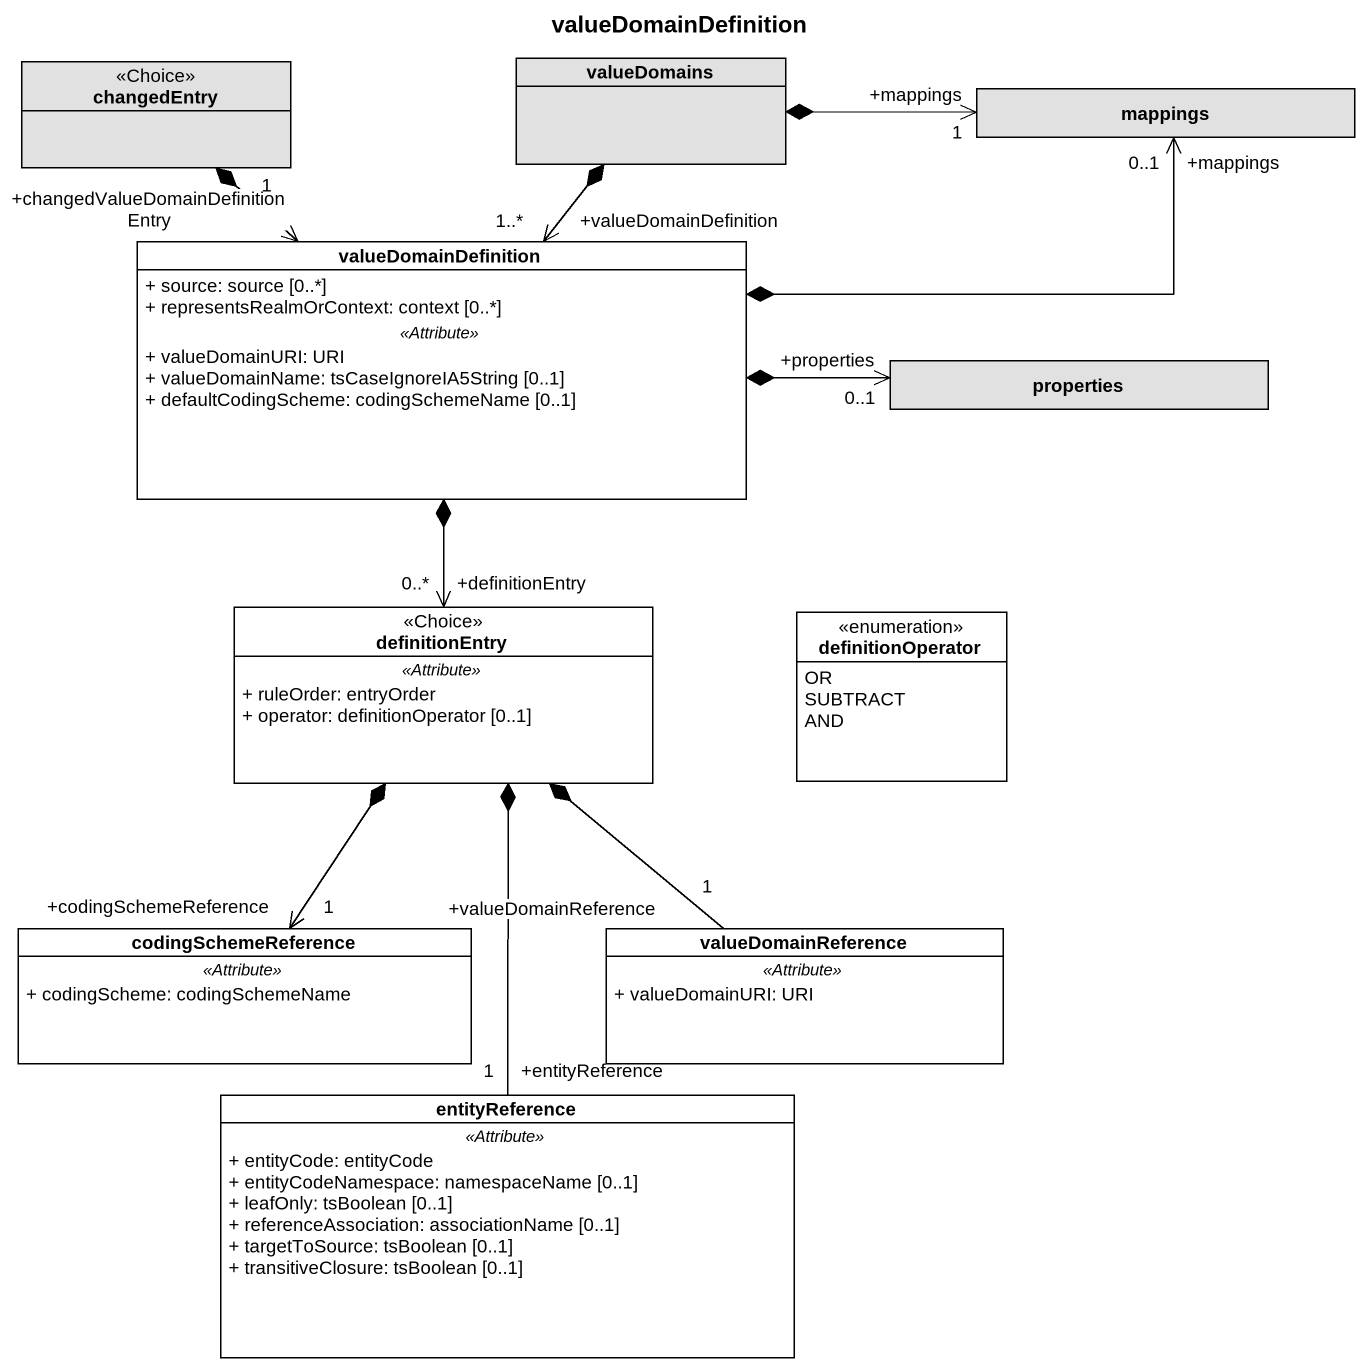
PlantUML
@startuml
title valueDomainDefinition
hide circle
hide empty members
skinparam classAttributeIconSize 0
class changedEntry <<Choice>> #E1E1E1
class valueDomains #E1E1E1
class mappings #E1E1E1
class valueDomainDefinition #FFFFFF {
  + source: source [0..*]
  + representsRealmOrContext: context [0..*]
  .. <<Attribute>> ..
  + valueDomainURI: URI
  + valueDomainName: tsCaseIgnoreIA5String [0..1]
  + defaultCodingScheme: codingSchemeName [0..1]
}
class properties #E1E1E1
class definitionEntry <<Choice>> #FFFFFF {
  .. <<Attribute>> ..
  + ruleOrder: entryOrder
  + operator: definitionOperator [0..1]
}
enum definitionOperator #FFFFFF {
  OR
  SUBTRACT
  AND
}
class codingSchemeReference #FFFFFF {
  .. <<Attribute>> ..
  + codingScheme: codingSchemeName
}
class valueDomainReference #FFFFFF {
  .. <<Attribute>> ..
  + valueDomainURI: URI
}
class entityReference #FFFFFF {
  .. <<Attribute>> ..
  + entityCode: entityCode
  + entityCodeNamespace: namespaceName [0..1]
  + leafOnly: tsBoolean [0..1]
  + referenceAssociation: associationName [0..1]
  + targetToSource: tsBoolean [0..1]
  + transitiveClosure: tsBoolean [0..1]
}
mappings "+mappings\n1" <-left-* valueDomains
mappings "+mappings\n0..1" <-left-* valueDomainDefinition
valueDomainDefinition "+changedValueDomainDefinitionEntry\n1" <-up-* changedEntry
valueDomainDefinition "+valueDomainDefinition\n1..*" <-up-* valueDomains
properties "+properties\n0..1" <-left-* valueDomainDefinition
definitionEntry "+definitionEntry\n0..*" <-up-* valueDomainDefinition
codingSchemeReference "+codingSchemeReference\n1" <-up-* definitionEntry
valueDomainReference "+valueDomainReference\n1" -up-* definitionEntry
entityReference "+entityReference\n1" -up-* definitionEntry
@enduml
